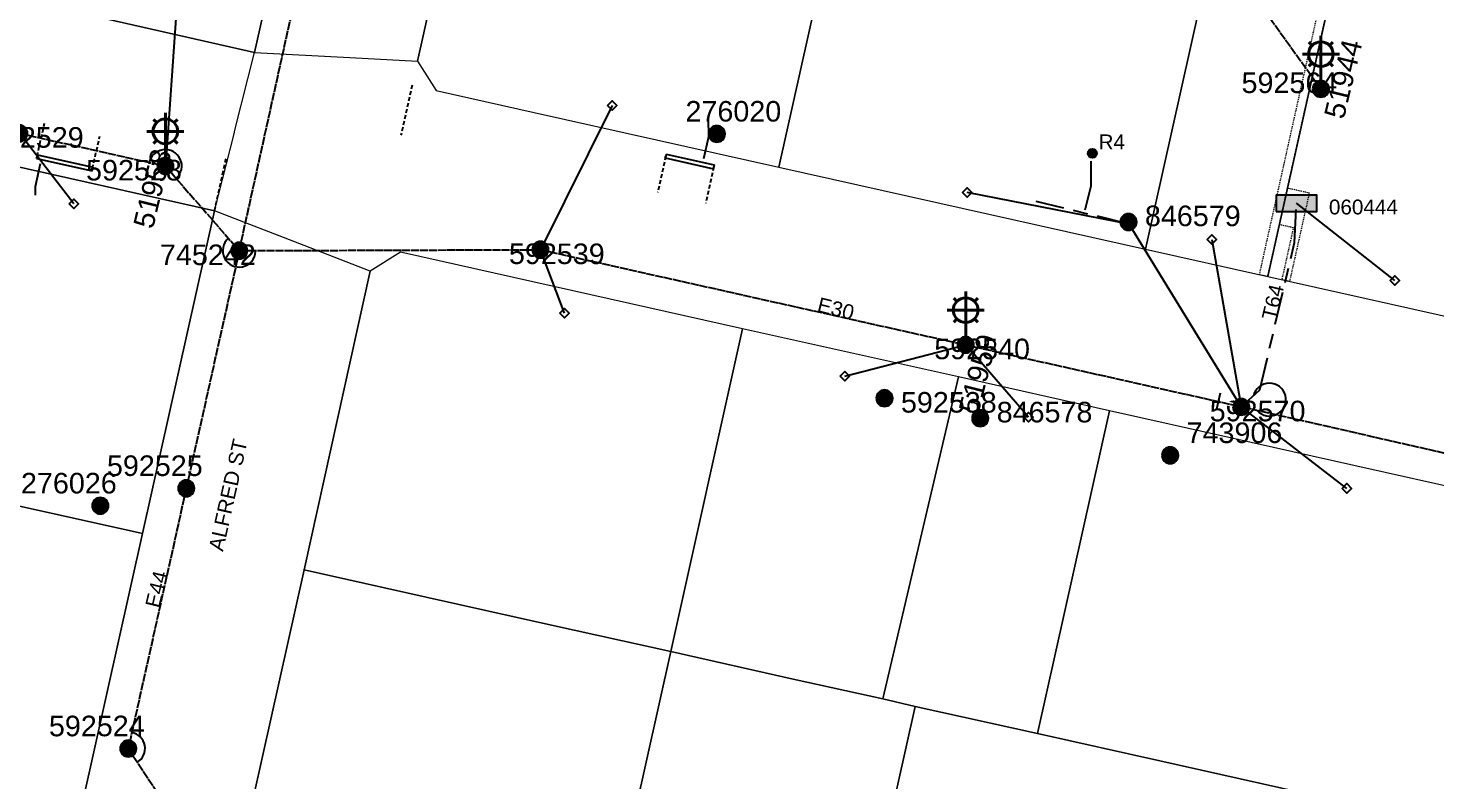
# Model space of a CAD drawing. Header units: metres. Extents: x 311347 to 316656, y 6252667 to 6255486.
# Drawn here: x 313944.8 to 314116.1, y 6254747.2 to 6254838.7 of the extents above; entities that cross this region are included whole.
import ezdxf
from ezdxf.enums import TextEntityAlignment as Align

# ---------------------------------------------------------------- set-up
doc = ezdxf.new("R2010")
doc.units = ezdxf.units.M
for name, pattern in [('Cable Exist OH', [1, 1, 0]), ('Cable Exist UG', [8.2, 4, -1.2, 1.8, -1.2]), ('DASHED', [0.75, 0.5, -0.25]), ('HIDDEN', [0.375, 0.25, -0.125]), ('HIDDEN2', [0.1875, 0.125, -0.0625])]:
    doc.linetypes.add(name, pattern=pattern)
doc.layers.get('0').update_dxf_attribs({"color": 6})
for name, color, linetype, lineweight in [('Cadastre Buildings_SP_EXT', 9, 'Continuous', 5), ('Cadastre Land Parcels_SP_EXT', 9, 'Continuous', 5), ('Cadastre Other Property_SP_EXT', 9, 'HIDDEN', 5), ('Cadastre Roads_SP_EXT', 7, 'Continuous', 5)]:
    doc.layers.add(name, color=color, linetype=linetype, lineweight=lineweight)
for name, color, linetype in [('Duct_SP_EXT', 7, 'Continuous'), ('Equip_SP_SL_EXT', 7, 'Continuous'), ('Mains_LV_EXT', 7, 'Continuous'), ('Mains_SL_EXT', 7, 'Continuous'), ('Services_SP_EXT', 7, 'Continuous'), ('SupportsOH_SP_TR_HV_LV_SL_EXT', 7, 'Continuous'), ('SupportsUG_SP_LV_EXT', 7, 'Continuous'), ('Trench_SP_EXT', 7, 'Continuous')]:
    doc.layers.add(name, color=color, linetype=linetype)
doc.layers.add('UNKNOWN_FEATURES', color=1, linetype='DASHED', plot=False)
doc.styles.add('COLUMN_LABEL', font='arial.ttf')
doc.styles.add('iecARIAL', font='arial.ttf', dxfattribs={"height": 2})
doc.styles.add('POLE_LABEL', font='arial.ttf')
doc.styles.get("Standard").update_dxf_attribs({"font": 'arial.ttf'})

# ---------------------------------------------------------------- blocks, each defined once
blk = doc.blocks.new('CUBICLE_EXT')
blk.add_hatch(color=256).paths.add_polyline_path([(-2.475, 0.99), (-2.475, -0.99), (2.475, -0.99), (2.475, 0.99)])
blk.add_lwpolyline([(-2.475, -0.99), (2.475, -0.99), (2.475, 0.99), (-2.475, 0.99)], close=True)
at = {"style": 'COLUMN_LABEL'}
for tag, height, flags, p in [('ASSET_NUM', 2.5, 8, (2, 2)), ('STREET_CODE', 0.2, 9, (0, -0.2))]:
    blk.add_attdef(tag, text='', height=height, dxfattribs=dict(at, flags=flags)).set_placement(p, align=Align.MIDDLE_LEFT)
at = {"flags": 1}
blk.add_attdef('Z', (0, 0), '', height=0.2, dxfattribs=at)
at = {"flags": 9}
for tag, p in [('OWNED_BY', (0, -0.4)), ('STATE', (0, -0.6)), ('STREETNAME', (0, -1.6)), ('SUBURB', (0, -1.8)), ('USAGE', (0, -0.8)), ('LEGEND', (0, -1)), ('LOCATION', (0, -1.2)), ('PARENT', (0, -1.4)), ('NOTES', (0, -2))]:
    blk.add_attdef(tag, text='', height=0.2, dxfattribs=at).set_placement(p, align=Align.MIDDLE_LEFT)
blk = doc.blocks.new('SL_LANTERN_EXT')
at = {"lineweight": 40}
for p, q in [((-1.46, 5.68), (-1.06, 5.28)), ((0, 1.97), (0, 6.47)), ((1.46, 5.68), (1.06, 5.28)), ((-2.25, 4.22), (2.25, 4.22)), ((-1.46, 2.76), (-1.06, 3.16)), ((0, 0), (0, 2.72)), ((1.46, 2.76), (1.06, 3.16))]:
    blk.add_line(p, q, dxfattribs=at)
blk.add_circle((0, 4.22), 1.5, dxfattribs=at)
at = {"style": 'iecARIAL', "flags": 8}
blk.add_attdef('ASSET_NUM', (1.5, 1.5), '', height=2.5, dxfattribs=at)
for tag, p, height, flags in [('OPERATING_VOLTAGE', (0.98, -1.65), 0.2, 9), ('ORIENTATION', (0.98, -1.85), 0.2, 9), ('CONSTRUCTED_VOLTAGE', (0.98, -0.65), 0.2, 9), ('CONTROL_TYPE', (0.98, -0.85), 0.2, 9), ('LANTERN_PURPOSE', (0.98, -1.05), 0.2, 9), ('LANTERN_TYPE', (0.98, -1.25), 0.2, 9), ('NO_PHASES', (0.98, -1.45), 0.2, 9), ('LNUMBER', (2.18, -3.25), 2.5, 8), ('OWNED_BY', (0.98, -2.05), 0.2, 9), ('STATE', (0.98, -2.25), 0.2, 9), ('USAGE', (0.98, -2.45), 0.2, 9), ('CEXIST', (0.98, -2.65), 0.2, 9), ('CNEW', (0.98, -2.85), 0.2, 9), ('CNUMBER', (0.98, -3.05), 0.2, 9), ('CREMOVE', (0.98, -3.25), 0.2, 9), ('CREPLACE', (0.98, -3.45), 0.2, 9), ('LKINGHEIGHT', (0.98, -3.65), 0.2, 9), ('LBRACKET', (0.98, -3.85), 0.2, 9), ('LBRACKETVOCAB', (0.98, -4.05), 0.2, 9), ('LCATEGORY', (0.98, -4.25), 0.2, 9), ('LCHARGE1', (0.98, -4.45), 0.2, 9), ('LCHARGE1PERCENT', (0.98, -4.65), 0.2, 9), ('LCHARGE2', (0.98, -4.85), 0.2, 9), ('LCHARGE2PERCENT', (0.98, -5.05), 0.2, 9), ('LCHARGE3', (0.98, -5.25), 0.2, 9), ('LCHARGE3PERCENT', (0.98, -5.45), 0.2, 9), ('LEXIST', (0.98, -5.65), 0.2, 9), ('LLAMP', (0.98, -5.85), 0.2, 9), ('LLAMPVOCAB', (0.98, -6.05), 0.2, 9), ('LMAST', (0.98, -6.25), 0.2, 9), ('LMASTVOCAB', (0.98, -6.45), 0.2, 9), ('LNEW', (0.98, -6.65), 0.2, 9), ('LANTNUMBER', (0.98, -6.85), 0.2, 9), ('LOUTREACH', (0.98, -7.25), 0.2, 9), ('LOUTREACHVOCAB', (0.98, -7.45), 0.2, 9), ('LRATECODE', (0.98, -7.65), 0.2, 9), ('LREMOVE', (0.98, -7.85), 0.2, 9), ('LREPLACE', (0.98, -8.05), 0.2, 9), ('LTYPE', (0.98, -8.25), 0.2, 9), ('LTYPEVOCAB', (0.98, -8.45), 0.2, 9), ('LEGEND', (0.98, -8.65), 0.2, 9), ('STREETNAME', (0.98, -9.25), 0.2, 9), ('SUBURB', (0.98, -9.45), 0.2, 1), ('LOCATION', (0.98, -8.85), 0.2, 9), ('NOTES', (0.98, -9.05), 0.2, 9)]:
    blk.add_attdef(tag, p, '', height=height, dxfattribs=dict(flags=flags))
blk = doc.blocks.new('CCP_EXT')
at = {"flags": 9}
for tag, p in [('STATE', (0, -1.8)), ('LIFE_SUPPORT', (0, -1.6)), ('NOTES', (0, -2))]:
    blk.add_attdef(tag, text='', height=0.2, dxfattribs=at).set_placement(p, align=Align.MIDDLE_LEFT)
blk.add_wipeout([(0, 0.57), (0.57, 0), (0, -0.57), (-0.57, 0)])
blk.add_lwpolyline([(-0.57, 0), (0, 0.57), (0.57, 0), (0, -0.57), (-0.57, 0)])
at = {"flags": 1}
blk.add_attdef('Z', (0, 0), '', height=0.2, dxfattribs=at)
at = {"flags": 9}
for tag, p in [('CCP_TYPE', (0, 0)), ('CONSTRUCTED_VOLTAGE', (0, -0.2)), ('OPERATING_VOLTAGE', (0, -0.6)), ('ORIENTATION', (0, -0.8)), ('OWNED_BY', (0, -1)), ('NO_PHASES', (0, -0.4)), ('USAGE', (0, -1.2)), ('LEGEND', (0, -1.4))]:
    blk.add_attdef(tag, text='', height=0.2, dxfattribs=at).set_placement(p, align=Align.MIDDLE_LEFT)
blk = doc.blocks.new('POLE_EXT')
blk.add_hatch(color=256).paths.add_polyline_path([(-1, 0, 1), (1, 0, 1)])
blk.add_lwpolyline([(-1, 0, 1), (1, 0, 1)], format="xyb", close=True)
for tag, height, flags, p in [('pNumber', 2.5, 8, (-17.84, 2.07)), ('OWNED_BY', 0.2, 9, (1.35, -0.4)), ('SPECIAL_USE', 0.2, 9, (1.35, -0.8)), ('STATE', 0.2, 9, (1.35, -1)), ('cLV', 0.2, 9, (1.35, -1.4)), ('hDepth', 0.2, 9, (1.35, -1.6)), ('hDia', 0.2, 9, (1.35, -1.8)), ('PARENT', 0.2, 9, (1.35, -0.6)), ('USAGE', 0.2, 9, (1.35, -1.2)), ('cHV', 0.2, 9, (1.35, -2)), ('cLinedev', 0.2, 9, (1.35, -3.4)), ('LBRACKET', 0.2, 9, (1.35, -2.2)), ('LExisting', 0.2, 9, (1.35, -2.4)), ('LANTNUMBER', 0.2, 9, (1.35, -2.6)), ('LOther', 0.2, 9, (1.35, -2.8)), ('LRemove', 0.2, 9, (1.35, -3)), ('LEGEND', 0.2, 9, (1.35, -3.2)), ('pExisting', 0.2, 9, (1.35, -3.8)), ('pFooting', 0.2, 9, (1.35, -4.4)), ('pNew', 0.2, 9, (1.35, -4.6)), ('pRelocate', 0.2, 9, (1.35, -5)), ('pRemove', 0.2, 9, (1.35, -5.2)), ('LOCATION', 0.2, 9, (1.35, -3.6)), ('PFNUMBER', 0.2, 9, (1.35, -4)), ('NEWPFNUMBER', 0.2, 9, (1.35, -4.2)), ('pReplace', 0.2, 9, (1.35, -5.4)), ('pStay', 0.2, 9, (1.35, -5.6)), ('pType', 0.2, 9, (1.35, -5.8)), ('cspan', 0.2, 9, (1.35, -6)), ('STREETNAME', 0.2, 9, (1.35, -6.2)), ('SUBURB', 0.2, 9, (1.35, -6.4)), ('NOTES', 0.2, 9, (1.35, -6.6)), ('MAINTAINED_BY', 0.2, 9, (1.36, -6.81)), ('OPERATED_BY', 0.2, 9, (1.36, -7.01))]:
    blk.add_attdef(tag, text='', height=height, dxfattribs=dict(flags=flags)).set_placement(p, align=Align.MIDDLE_LEFT)
at = {"style": 'POLE_LABEL'}
for tag, height, flags, p in [('ASSET_NUM', 2.5, 8, (2, 2)), ('STRUCTURE_PLANT_NUMBER', 0.2, 9, (1.35, 0.03)), ('STREET_CODE', 0.2, 9, (1.35, -0.2))]:
    blk.add_attdef(tag, text='', height=height, dxfattribs=dict(at, flags=flags)).set_placement(p, align=Align.MIDDLE_LEFT)
at = {"flags": 1}
blk.add_attdef('Z', (1.35, -7.33), '', height=0.2, dxfattribs=at)
blk = doc.blocks.new('End Shackle_EXT')
at = {"flags": 9}
for tag, p in [('USAGE', (0, -1.4)), ('NOTES', (0, -1.6))]:
    blk.add_attdef(tag, text='', height=0.2, dxfattribs=at).set_placement(p, align=Align.MIDDLE_LEFT)
blk.add_wipeout([(0, 0.25), (1.81, 0.25), (1.82, -0.25), (0, -0.25)])
blk.add_line((1.81, -1), (1.81, 1))
at = {"flags": 1}
blk.add_attdef('Z', (0, 0), '', height=0.2, dxfattribs=at)
at = {"flags": 9}
for tag, p in [('CONNECTOR_TYPE', (0, 0)), ('CONSTRUCTED_VOLTAGE', (0, -0.2)), ('OPERATING_VOLTAGE', (0, -0.6)), ('ORIENTATION', (0, -0.8)), ('OWNED_BY', (0, -1)), ('STATE', (0, -1.2)), ('NO_PHASES', (0, -0.4))]:
    blk.add_attdef(tag, text='', height=0.2, dxfattribs=at).set_placement(p, align=Align.MIDDLE_LEFT)
blk = doc.blocks.new('CABLE_LARGE_EXT')
h = blk.add_hatch(color=256)
edge = h.paths.add_edge_path()
edge.add_arc((0, 0.55), 0.55, 0, 360)
blk.add_circle((0, 0.55), 0.55)
at = {"flags": 1}
blk.add_attdef('Z', (0, 0), '', height=0.2, dxfattribs=at)
at = {"flags": 9}
for tag, p in [('COND_CODE', (0, 0)), ('STATE', (0, -0.4)), ('XSECT_SIZE', (0, -0.6)), ('FB_REFERENCE', (0, -0.2)), ('NOTES', (0, -0.8))]:
    blk.add_attdef(tag, text='', height=0.2, dxfattribs=at).set_placement(p, align=Align.MIDDLE_LEFT)

msp = doc.modelspace()

# ---------------------------------------------------------------- linework, layer by layer
at = {"layer": 'Cadastre Buildings_SP_EXT', "linetype": 'Continuous'}
for points in [[(313949.99, 6254737.98), (313958.75, 6254777.22), (313941.02, 6254781.19), (313932.26, 6254741.94), (313949.99, 6254737.98)], [(314014.28, 6254723.62), (314023.03, 6254762.87), (314008.16, 6254766.18), (313993.29, 6254769.5), (313978.41, 6254772.82), (313970.31, 6254736.51), (313972.59, 6254732.93), (314014.28, 6254723.62)], [(314044.03, 6254716.96), (314052.78, 6254756.21), (314048.84, 6254757.13), (314037.91, 6254759.54), (314023.03, 6254762.87), (314014.28, 6254723.62), (314029.15, 6254720.29), (314044.03, 6254716.96)], [(314067.66, 6254752.92), (314052.78, 6254756.21), (314044.03, 6254716.96), (314103.51, 6254703.68), (314112.28, 6254742.93), (314097.41, 6254746.28), (314082.53, 6254749.6), (314067.66, 6254752.92)]]:
    msp.add_lwpolyline(points, close=True, dxfattribs=at)
at = {"layer": 'Cadastre Land Parcels_SP_EXT', "linetype": 'Continuous'}
for points in [[(313972.4, 6254835.74), (313981.21, 6254875.01), (313963.47, 6254878.99), (313954.66, 6254839.73), (313972.4, 6254835.74)], [(314080.8, 6254811.82), (314089.56, 6254851.07), (314074.68, 6254854.39), (314059.81, 6254857.7), (314044.93, 6254861.03), (314036.18, 6254821.78), (314080.8, 6254811.82)], [(314095.68, 6254808.5), (314104.43, 6254847.75), (314089.56, 6254851.07), (314080.8, 6254811.82), (314095.68, 6254808.5)]]:
    msp.add_lwpolyline(points, close=True, dxfattribs=at)
at = {"layer": 'Cadastre Other Property_SP_EXT', "linetype": 'HIDDEN2'}
msp.add_lwpolyline([(314098.37, 6254807.91), (314100.76, 6254818.63), (314098.07, 6254819.23), (314097.09, 6254814.83), (314098.8, 6254814.45), (314097.39, 6254808.13), (314098.37, 6254807.91)], close=True, dxfattribs=at)
at = {"layer": 'Cadastre Roads_SP_EXT', "linetype": 'Continuous'}
msp.add_lwpolyline([(314008.41, 6254907.33), (314000.6, 6254910.28), (313990.02, 6254914.28), (313981.21, 6254875.01), (313972.4, 6254835.74), (313983.98, 6254835.13), (313992.21, 6254834.69), (314000.31, 6254870.99), (314008.41, 6254907.33)], close=True, dxfattribs=at)
at = {"layer": 'Duct_SP_EXT'}
for p, q in [((313945.87, 6254822.83), (313945.92, 6254823.06)), ((313945.87, 6254822.83), (313952.61, 6254821.32)), ((313945.98, 6254823.3), (313945.92, 6254823.06)), ((313945.98, 6254823.3), (313952.71, 6254821.79)), ((314022.37, 6254822.9), (314022.42, 6254823.13)), ((314022.37, 6254822.9), (314028.22, 6254821.58)), ((314022.47, 6254823.36), (314022.42, 6254823.13)), ((314022.47, 6254823.36), (314028.33, 6254822.05)), ((313952.61, 6254821.32), (313952.66, 6254821.56)), ((313952.71, 6254821.79), (313952.66, 6254821.56)), ((314028.22, 6254821.58), (314028.28, 6254821.82)), ((314028.33, 6254822.05), (314028.28, 6254821.82))]:
    msp.add_line(p, q, dxfattribs=at)
at = {"layer": 'Duct_SP_EXT', "linetype": 'Continuous'}
for points in [[(314027.59, 6254827.73), (314027.63, 6254825.49), (314027.02, 6254822.78)], [(313945.74, 6254818.36), (313945.72, 6254819.44), (313946.35, 6254822.24)]]:
    msp.add_lwpolyline(points, dxfattribs=at)
at = {"layer": 'Duct_SP_EXT'}
msp.add_lwpolyline([(314074.14, 6254822.52), (314074.14, 6254819.49), (314073.4, 6254816.56)], dxfattribs=at)
at = {"layer": 'Mains_LV_EXT', "linetype": 'Cable Exist OH'}
for points in [[(313970.53, 6254811.63), (313977.9, 6254844.95), (313985.25, 6254875.35)], [(313943.77, 6254825.9), (313961.54, 6254821.92)], [(313961.54, 6254821.92), (313970.53, 6254811.63)], [(313970.53, 6254811.63), (313964.08, 6254782.73), (313957.02, 6254751.09)], [(313970.53, 6254811.63), (314007.17, 6254811.75)], [(313957.02, 6254751.09), (313971.65, 6254729.05)]]:
    msp.add_lwpolyline(points, dxfattribs=at)
at = {"layer": 'Mains_LV_EXT', "linetype": 'Continuous'}
for points in [[(313962.84, 6254820.41, 1.452945), (313959.55, 6254822.18)], [(313969.21, 6254813.14, 1.51912), (313972.52, 6254811.55)], [(314094.39, 6254792.2, 4.154683), (314093.94, 6254793.96)], [(313958.12, 6254749.42, 0.685737), (313957.45, 6254753.04)]]:
    msp.add_lwpolyline(points, format="xyb", dxfattribs=at)
at = {"layer": 'Mains_SL_EXT', "linetype": 'Cable Exist OH'}
for points in [[(314085.66, 6254854.26), (314102.14, 6254831.3)], [(313897.61, 6254836.22), (313943.77, 6254825.9), (313961.54, 6254821.92)]]:
    msp.add_lwpolyline(points, dxfattribs=at)
at = {"layer": 'Services_SP_EXT'}
msp.add_lwpolyline([(313962.89, 6254841.05), (313961.54, 6254821.92)], dxfattribs=at)
at = {"layer": 'Trench_SP_EXT', "linetype": 'Cable Exist UG'}
msp.add_lwpolyline([(314078.83, 6254814.87), (314067.49, 6254817.6)], dxfattribs=at)
at = {"layer": 'UNKNOWN_FEATURES'}
for points in [[(313991.56, 6254831.77), (313990.2, 6254825.69)], [(313945.92, 6254823.06), (313946.84, 6254827.14)], [(313952.66, 6254821.56), (313953.55, 6254825.55)], [(313967.51, 6254816.48), (313968.92, 6254822.78)], [(314022.42, 6254823.13), (314021.44, 6254818.72)], [(314028.28, 6254821.82), (314027.29, 6254817.41)]]:
    msp.add_lwpolyline(points, dxfattribs=at)

# ---------------------------------------------------------------- block references
at = {"layer": 'Duct_SP_EXT'}
msp.add_blockref('CABLE_LARGE_EXT', (314074.34, 6254822.91), dxfattribs=at)
at = {"layer": 'Equip_SP_SL_EXT'}
ref = msp.add_blockref('SL_LANTERN_EXT', (314102.14, 6254831.3), dxfattribs=at)
ref.add_attrib('ASSET_NUM', '51944', dxfattribs={"layer": '0', "height": 2.5, "rotation": 76.342, "style": 'iecARIAL'}).set_placement((314103.64, 6254832.8), align=Align.TOP_CENTER)
ref = msp.add_blockref('SL_LANTERN_EXT', (313961.54, 6254821.92), dxfattribs=at)
ref.add_attrib('ASSET_NUM', '51958', dxfattribs={"layer": '0', "height": 2.5, "rotation": 76.3521, "style": 'iecARIAL'}).set_placement((313963.04, 6254823.42), align=Align.BOTTOM_RIGHT)
ref = msp.add_blockref('SL_LANTERN_EXT', (314058.92, 6254800.18), dxfattribs=at)
ref.add_attrib('ASSET_NUM', '51959', dxfattribs={"layer": '0', "height": 2.5, "rotation": 75.7094, "style": 'iecARIAL'}).set_placement((314060.42, 6254801.68), align=Align.TOP_RIGHT)
at = {"layer": 'Services_SP_EXT'}
for p in [(314015.92, 6254829.27), (313950.39, 6254817.34), (314111.13, 6254808.02), (314010.11, 6254804.02), (314044.23, 6254796.37), (314066.55, 6254791.39), (314105.31, 6254782.73)]:
    msp.add_blockref('CCP_EXT', p, dxfattribs=at)
at = {"layer": 'SupportsOH_SP_TR_HV_LV_SL_EXT'}
ref = msp.add_blockref('POLE_EXT', (314102.14, 6254831.3), dxfattribs=at)
ref.add_attrib('ASSET_NUM', '592564', dxfattribs={"layer": '0', "height": 2.5, "rotation": 0.0176, "style": 'POLE_LABEL'}).set_placement((314104.14, 6254832.05), align=Align.MIDDLE_RIGHT)
ref = msp.add_blockref('POLE_EXT', (314028.65, 6254825.83), dxfattribs=at)
ref.add_attrib('ASSET_NUM', '276020', dxfattribs={"layer": '0', "height": 2.5, "style": 'POLE_LABEL'}).set_placement((314030.65, 6254826.58), align=Align.BOTTOM_CENTER)
ref = msp.add_blockref('POLE_EXT', (313943.77, 6254825.9), dxfattribs=at)
ref.add_attrib('ASSET_NUM', '592529', dxfattribs={"layer": '0', "height": 2.5, "style": 'POLE_LABEL'}).set_placement((313945.77, 6254826.65), align=Align.TOP_CENTER)
ref = msp.add_blockref('POLE_EXT', (313961.54, 6254821.92), dxfattribs=at)
ref.add_attrib('ASSET_NUM', '592528', dxfattribs={"layer": '0', "height": 2.5, "rotation": 0.0183, "style": 'POLE_LABEL'}).set_placement((313963.54, 6254822.67), align=Align.TOP_RIGHT)
ref = msp.add_blockref('POLE_EXT', (313970.53, 6254811.63), dxfattribs=at)
ref.add_attrib('ASSET_NUM', '745242', dxfattribs={"layer": '0', "height": 2.5, "rotation": 0.0107, "style": 'POLE_LABEL'}).set_placement((313972.53, 6254812.38), align=Align.TOP_RIGHT)
ref = msp.add_blockref('POLE_EXT', (314007.17, 6254811.75), dxfattribs=at)
ref.add_attrib('ASSET_NUM', '592539', dxfattribs={"layer": '0', "height": 2.5, "rotation": 359.9587, "style": 'POLE_LABEL'}).set_placement((314009.17, 6254812.5), align=Align.TOP_CENTER)
ref = msp.add_blockref('POLE_EXT', (314058.92, 6254800.18), dxfattribs=at)
ref.add_attrib('ASSET_NUM', '592540', dxfattribs={"layer": '0', "height": 2.5, "rotation": 359.9794, "style": 'POLE_LABEL'}).set_placement((314060.92, 6254800.93), align=Align.TOP_CENTER)
ref = msp.add_blockref('POLE_EXT', (314049.04, 6254793.69), dxfattribs=at)
ref.add_attrib('ASSET_NUM', '592538', dxfattribs={"layer": '0', "height": 2.5, "style": 'POLE_LABEL'}).set_placement((314051.04, 6254794.44), align=Align.TOP_LEFT)
ref = msp.add_blockref('POLE_EXT', (314092.44, 6254792.63), dxfattribs=at)
ref.add_attrib('ASSET_NUM', '592570', dxfattribs={"layer": '0', "height": 2.5, "rotation": 0.0207, "style": 'POLE_LABEL'}).set_placement((314094.44, 6254793.38), align=Align.TOP_CENTER)
ref = msp.add_blockref('POLE_EXT', (314083.8, 6254786.74), dxfattribs=at)
ref.add_attrib('ASSET_NUM', '743906', dxfattribs={"layer": '0', "height": 2.5, "style": 'POLE_LABEL'}).set_placement((314085.8, 6254787.49), align=Align.BOTTOM_LEFT)
ref = msp.add_blockref('POLE_EXT', (313964.08, 6254782.73), dxfattribs=at)
ref.add_attrib('ASSET_NUM', '592525', dxfattribs={"layer": '0', "height": 2.5, "rotation": 359.9832, "style": 'POLE_LABEL'}).set_placement((313966.08, 6254783.48), align=Align.BOTTOM_RIGHT)
ref = msp.add_blockref('POLE_EXT', (313953.62, 6254780.61), dxfattribs=at)
ref.add_attrib('ASSET_NUM', '276026', dxfattribs={"layer": '0', "height": 2.5, "style": 'POLE_LABEL'}).set_placement((313955.62, 6254781.36), align=Align.BOTTOM_RIGHT)
ref = msp.add_blockref('POLE_EXT', (313957.02, 6254751.09), dxfattribs=at)
ref.add_attrib('ASSET_NUM', '592524', dxfattribs={"layer": '0', "height": 2.5, "rotation": 0.0458, "style": 'POLE_LABEL'}).set_placement((313959.02, 6254751.84), align=Align.BOTTOM_RIGHT)
at = {"layer": 'SupportsUG_SP_LV_EXT'}
msp.add_blockref('CUBICLE_EXT', (314099.16, 6254817.4), dxfattribs=at)

# ---------------------------------------------------------------- texts
at = {"layer": 'Cadastre Other Property_SP_EXT'}
msp.add_text('060444', height=1.8, dxfattribs=at).set_placement((314103.12, 6254816.04))
at = {"layer": 'Cadastre Roads_SP_EXT'}
msp.add_text('ALFRED ST', height=1.8, rotation=77.44, dxfattribs=at).set_placement((313968.54, 6254774.97))
at = {"layer": 'Duct_SP_EXT'}
msp.add_text('R4', height=1.8, dxfattribs=at).set_placement((314075.09, 6254823.96))
at = {"layer": 'Mains_LV_EXT'}
for s, rotation, p in [('T64', 76.733, (314096.68, 6254803.06)), ('E30', 346.2788, (314040.74, 6254804.24)), ('E44', 76.3378, (313960.81, 6254768.08))]:
    msp.add_text(s, height=1.8, rotation=rotation, dxfattribs=at).set_placement(p)

# ---------------------------------------------------------------- next in the draw order: linework, layer by layer
at = {"layer": 'Cadastre Buildings_SP_EXT', "linetype": 'Continuous'}
for points in [[(314030.06, 6254864.34), (314000.31, 6254870.98), (314000.31, 6254870.99), (313992.21, 6254834.69), (313994.49, 6254831.1), (314006.43, 6254828.44), (314021.31, 6254825.11), (314036.18, 6254821.78), (314044.93, 6254861.03), (314030.06, 6254864.34)], [(314119.31, 6254844.45), (314104.43, 6254847.75), (314095.68, 6254808.5), (314125.42, 6254801.86), (314134.18, 6254841.11), (314119.31, 6254844.45)], [(313967.51, 6254816.47), (313949.77, 6254820.45), (313934.89, 6254823.78), (313926.15, 6254784.54), (313941.02, 6254781.19), (313958.75, 6254777.22), (313967.51, 6254816.47)], [(314031.77, 6254802.13), (313990.15, 6254811.46), (313986.46, 6254809.13), (313978.41, 6254772.82), (313993.29, 6254769.5), (314008.16, 6254766.18), (314023.03, 6254762.87), (314031.77, 6254802.13)], [(314058.03, 6254796.27), (314031.77, 6254802.13), (314023.03, 6254762.87), (314037.91, 6254759.54), (314048.84, 6254757.13), (314058.03, 6254796.27)], [(314076.41, 6254792.16), (314058.03, 6254796.27), (314048.84, 6254757.13), (314052.78, 6254756.21), (314067.66, 6254752.92), (314076.41, 6254792.16)], [(314135.91, 6254778.87), (314128.88, 6254780.47), (314121.04, 6254782.19), (314106.16, 6254785.52), (314091.29, 6254788.84), (314076.41, 6254792.16), (314067.66, 6254752.92), (314082.53, 6254749.6), (314097.41, 6254746.28), (314112.28, 6254742.93), (314119.66, 6254741.3), (314127.15, 6254739.61), (314135.91, 6254778.87)]]:
    msp.add_lwpolyline(points, close=True, dxfattribs=at)
at = {"layer": 'Cadastre Other Property_SP_EXT', "linetype": 'HIDDEN2'}
msp.add_lwpolyline([(314127.17, 6254883.9), (314119.09, 6254847.66), (314115.52, 6254848.46), (314115.25, 6254847.26), (314103.8, 6254849.84), (314094.64, 6254808.74), (314095.68, 6254808.51), (314104.66, 6254848.78), (314115.07, 6254846.44), (314114.85, 6254845.45), (314119.31, 6254844.46), (314128.06, 6254883.7), (314127.17, 6254883.9)], close=True, dxfattribs=at)
at = {"layer": 'Cadastre Roads_SP_EXT', "linetype": 'Continuous'}
msp.add_lwpolyline([(313934.89, 6254823.78), (313949.77, 6254820.45), (313967.51, 6254816.47), (313969.93, 6254825.99), (313969.96, 6254826.11), (313972.4, 6254835.74), (313954.66, 6254839.73), (313947.26, 6254841.39), (313939.79, 6254843.06)], dxfattribs=at)
msp.add_lwpolyline([(313986.46, 6254809.13), (313978.41, 6254812.25), (313967.51, 6254816.47), (313958.75, 6254777.22), (313949.99, 6254737.98), (313958.45, 6254737.37), (313970.31, 6254736.51), (313978.41, 6254772.82), (313986.46, 6254809.13)], close=True, dxfattribs=at)
at = {"layer": 'Mains_LV_EXT', "linetype": 'Cable Exist OH'}
msp.add_lwpolyline([(314007.17, 6254811.75), (314058.92, 6254800.18)], dxfattribs=at)
at = {"layer": 'Services_SP_EXT'}
for points in [[(314015.92, 6254829.27), (314007.17, 6254811.75)], [(313950.39, 6254817.34), (313943.77, 6254825.9)], [(314111.13, 6254808.02), (314099.16, 6254817.4)], [(314010.11, 6254804.02), (314007.17, 6254811.75)], [(314044.23, 6254796.37), (314058.92, 6254800.18)], [(314066.55, 6254791.39), (314058.92, 6254800.18)], [(314105.31, 6254782.73), (314092.44, 6254792.63)]]:
    msp.add_lwpolyline(points, dxfattribs=at)

# ---------------------------------------------------------------- next in the draw order: block references
for p in [(314059.09, 6254818.72), (314088.86, 6254812.99)]:
    msp.add_blockref('CCP_EXT', p, dxfattribs=at)
at = {"layer": 'SupportsOH_SP_TR_HV_LV_SL_EXT'}
ref = msp.add_blockref('POLE_EXT', (314060.69, 6254791.25), dxfattribs=at)
ref.add_attrib('ASSET_NUM', '846578', dxfattribs={"layer": '0', "height": 2.5, "style": 'POLE_LABEL'}).set_placement((314062.69, 6254792), align=Align.MIDDLE_LEFT)

# ---------------------------------------------------------------- next in the draw order: linework, layer by layer
at = {"layer": 'Mains_SL_EXT', "linetype": 'Cable Exist OH'}
msp.add_lwpolyline([(313961.54, 6254821.92), (313970.53, 6254811.63), (314007.17, 6254811.75), (314058.92, 6254800.18)], dxfattribs=at)
at = {"layer": 'Services_SP_EXT'}
for points in [[(314078.83, 6254814.87), (314059.09, 6254818.72)], [(314092.44, 6254792.63), (314078.83, 6254814.87)], [(314088.86, 6254812.99), (314092.44, 6254792.63)]]:
    msp.add_lwpolyline(points, dxfattribs=at)

# ---------------------------------------------------------------- next in the draw order: block references
at = {"layer": 'SupportsOH_SP_TR_HV_LV_SL_EXT'}
ref = msp.add_blockref('POLE_EXT', (314078.73, 6254815.11), dxfattribs=at)
ref.add_attrib('ASSET_NUM', '846579', dxfattribs={"layer": '0', "height": 2.5, "style": 'POLE_LABEL'}).set_placement((314080.73, 6254815.86), align=Align.MIDDLE_LEFT)

# ---------------------------------------------------------------- next in the draw order: block references
at = {"layer": 'Mains_LV_EXT', "rotation": 166.3025097350386}
msp.add_blockref('End Shackle_EXT', (314091.42, 6254792.89), dxfattribs=at)

# ---------------------------------------------------------------- next in the draw order: linework, layer by layer
at = {"layer": 'Mains_LV_EXT', "linetype": 'Cable Exist UG'}
msp.add_lwpolyline([(314092.44, 6254792.63), (314094.71, 6254794.71), (314098.94, 6254812.64), (314099.16, 6254817.4)], dxfattribs=at)
at = {"layer": 'Mains_LV_EXT', "linetype": 'Cable Exist OH'}
for points in [[(314058.92, 6254800.18), (314091.42, 6254792.89)], [(314136.59, 6254782.59), (314092.44, 6254792.63)]]:
    msp.add_lwpolyline(points, dxfattribs=at)

doc.saveas('drawing.dxf')
